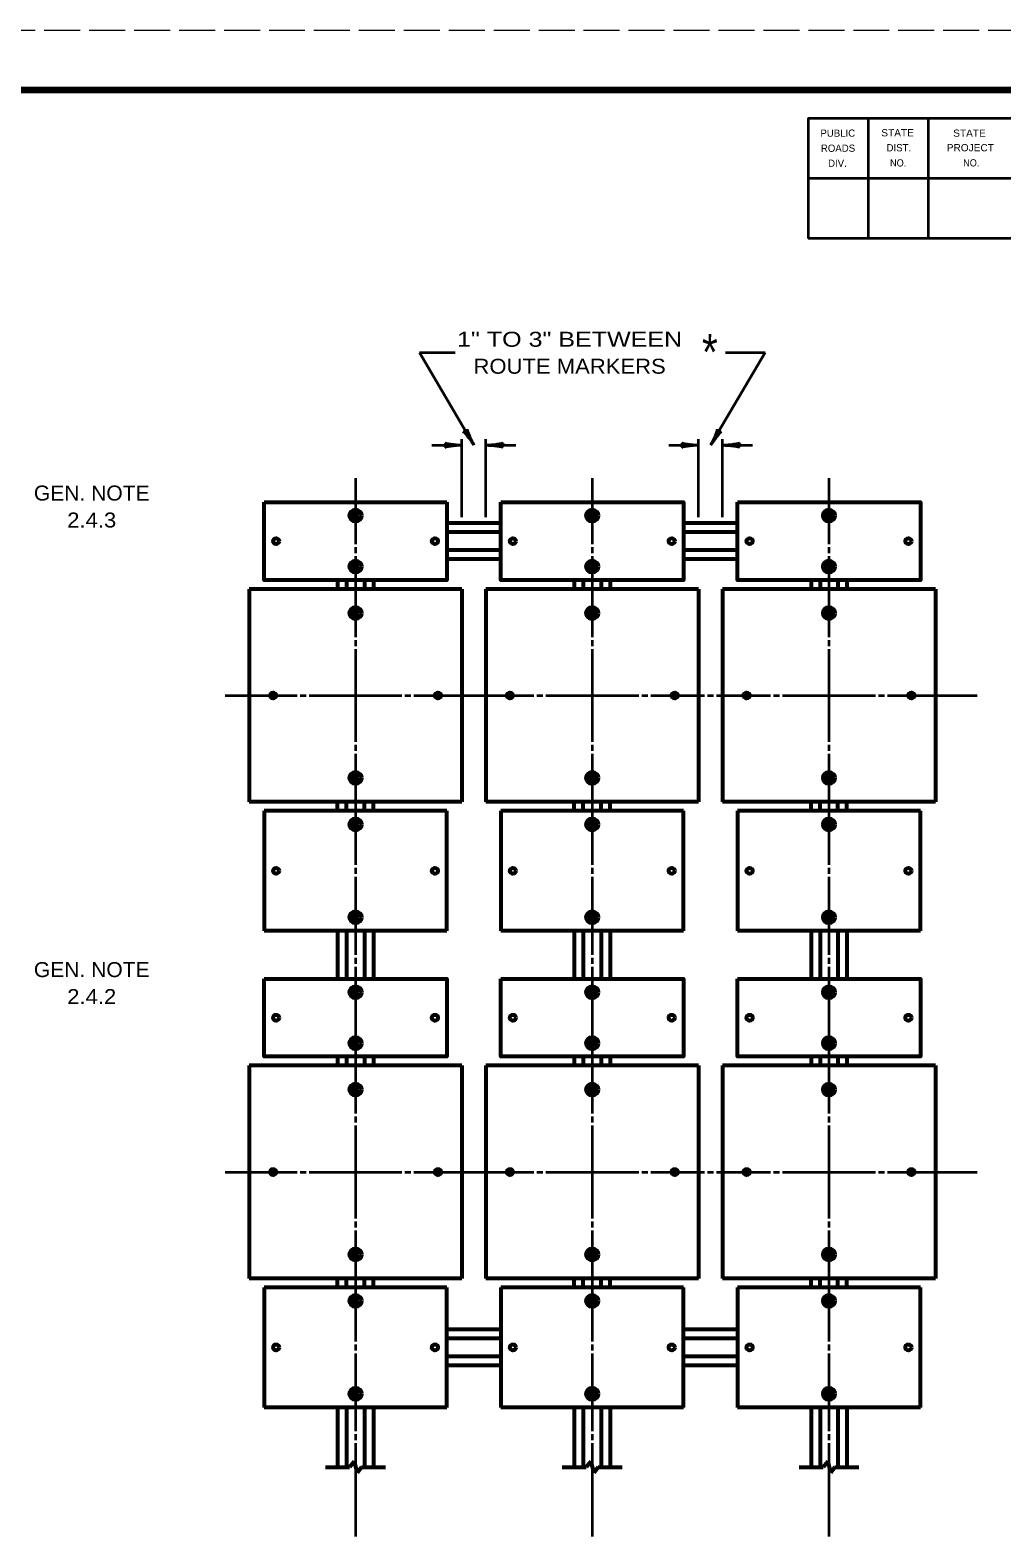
# Model space of a CAD drawing. Extents: x -45 to 635, y -382 to 59.
# Drawn here: x 380.3 to 542.4, y -193 to 58.5 of the extents above; entities that cross this region are included whole.
import ezdxf
from ezdxf.enums import TextEntityAlignment as Align

# ---------------------------------------------------------------- set-up
doc = ezdxf.new("R2010")
doc.units = 0
doc.linetypes.add('LONG_DASHED', pattern=[7.5, 6, -1.5])
doc.layers.add('1', color=7, linetype='Continuous', lineweight=53)
doc.layers.add('61', color=7, linetype='Continuous', lineweight=35)

msp = doc.modelspace()

# ---------------------------------------------------------------- linework, layer by layer
at = {"layer": '1', "lineweight": 35}
for p, q in [((454.354, -10.698), (445.252, 4.784)), ((445.252, 4.784), (451.214, 4.784)), ((493.854, -10.698), (502.956, 4.784)), ((496.333, 4.784), (502.956, 4.784)), ((452.354, -22.698), (452.354, -9.698)), ((456.354, -22.698), (456.354, -9.698)), ((491.854, -22.698), (491.854, -9.698)), ((495.854, -22.698), (495.854, -9.698)), ((447.354, -10.698), (452.354, -10.698)), ((456.354, -10.698), (461.354, -10.698)), ((486.854, -10.698), (491.854, -10.698)), ((495.854, -10.698), (500.854, -10.698)), ((434.604, -16.198), (434.604, -27.198)), ((474.104, -16.198), (474.104, -27.198)), ((513.604, -16.198), (513.604, -27.198)), ((434.604, -27.698), (434.604, -28.698)), ((434.604, -29.198), (434.604, -42.698)), ((474.104, -27.698), (474.104, -28.698)), ((474.104, -29.198), (474.104, -42.698)), ((513.604, -27.698), (513.604, -28.698)), ((513.604, -29.198), (513.604, -42.698)), ((434.604, -43.198), (434.604, -44.198)), ((434.604, -44.698), (434.604, -60.198)), ((474.104, -43.198), (474.104, -44.198)), ((474.104, -44.698), (474.104, -60.198)), ((513.604, -43.198), (513.604, -44.198)), ((513.604, -44.698), (513.604, -60.198)), ((412.854, -52.448), (424.854, -52.448)), ((425.354, -52.448), (426.354, -52.448)), ((426.854, -52.448), (442.354, -52.448)), ((442.854, -52.448), (443.854, -52.448)), ((452.354, -52.448), (464.354, -52.448)), ((453.854, -52.448), (454.854, -52.448)), ((464.854, -52.448), (465.854, -52.448)), ((466.354, -52.448), (481.854, -52.448)), ((482.354, -52.448), (483.354, -52.448)), ((483.854, -52.448), (491.854, -52.448)), ((491.854, -52.448), (492.854, -52.448)), ((493.354, -52.448), (494.354, -52.448)), ((494.854, -52.448), (495.854, -52.448)), ((495.854, -52.448), (503.854, -52.448)), ((496.974, -52.448), (498.854, -52.448)), ((504.354, -52.448), (505.354, -52.448)), ((505.854, -52.448), (521.354, -52.448)), ((521.854, -52.448), (522.854, -52.448)), ((523.354, -52.448), (538.354, -52.448)), ((434.604, -60.698), (434.604, -61.698)), ((434.604, -62.198), (434.604, -80.698)), ((474.104, -60.698), (474.104, -61.698)), ((474.104, -62.198), (474.104, -80.698)), ((513.604, -60.698), (513.604, -61.698)), ((513.604, -62.198), (513.604, -80.698)), ((434.604, -81.198), (434.604, -82.198)), ((434.604, -82.698), (434.604, -95.698)), ((474.104, -81.198), (474.104, -82.198)), ((474.104, -82.698), (474.104, -95.698)), ((513.604, -81.198), (513.604, -82.198)), ((513.604, -82.698), (513.604, -95.698)), ((434.604, -96.198), (434.604, -97.198)), ((434.604, -97.698), (434.604, -101.698)), ((474.104, -96.198), (474.104, -97.198)), ((474.104, -97.698), (474.104, -101.698)), ((513.604, -96.198), (513.604, -97.198)), ((513.604, -97.698), (513.604, -104.573)), ((434.604, -101.698), (434.604, -104.573)), ((434.604, -102.198), (434.604, -113.198)), ((474.104, -101.698), (474.104, -104.573)), ((474.104, -102.198), (474.104, -113.198)), ((513.604, -102.198), (513.604, -113.198)), ((474.104, -107.198), (474.104, -108.198)), ((513.604, -107.198), (513.604, -108.198)), ((434.604, -108.698), (434.604, -122.198)), ((474.104, -108.698), (474.104, -122.198)), ((513.604, -108.698), (513.604, -122.198)), ((434.604, -122.698), (434.604, -123.698)), ((474.104, -122.698), (474.104, -123.698)), ((513.604, -122.698), (513.604, -123.698)), ((434.604, -124.198), (434.604, -139.698)), ((474.104, -124.198), (474.104, -139.698)), ((513.604, -124.198), (513.604, -139.698)), ((412.854, -131.948), (424.854, -131.948)), ((425.354, -131.948), (426.354, -131.948)), ((426.854, -131.948), (442.354, -131.948)), ((442.854, -131.948), (443.854, -131.948)), ((452.354, -131.948), (464.354, -131.948)), ((453.854, -131.948), (454.854, -131.948)), ((464.854, -131.948), (465.854, -131.948)), ((466.354, -131.948), (481.854, -131.948)), ((482.354, -131.948), (483.354, -131.948)), ((483.854, -131.948), (491.854, -131.948)), ((491.854, -131.948), (492.854, -131.948)), ((493.354, -131.948), (494.354, -131.948)), ((494.854, -131.948), (495.854, -131.948)), ((495.854, -131.948), (503.854, -131.948)), ((496.974, -131.948), (498.854, -131.948)), ((504.354, -131.948), (505.354, -131.948)), ((505.854, -131.948), (521.354, -131.948)), ((521.854, -131.948), (522.854, -131.948)), ((523.354, -131.948), (538.354, -131.948)), ((434.604, -140.198), (434.604, -141.198)), ((474.104, -140.198), (474.104, -141.198)), ((513.604, -140.198), (513.604, -141.198)), ((434.604, -141.698), (434.604, -160.198)), ((474.104, -141.698), (474.104, -160.198)), ((513.604, -141.698), (513.604, -160.198)), ((434.604, -160.698), (434.604, -161.698)), ((474.104, -160.698), (474.104, -161.698)), ((513.604, -160.698), (513.604, -161.698)), ((434.604, -162.198), (434.604, -175.198)), ((474.104, -162.198), (474.104, -175.198)), ((513.604, -162.198), (513.604, -175.198)), ((434.604, -175.698), (434.604, -176.698)), ((474.104, -175.698), (474.104, -176.698)), ((513.604, -175.698), (513.604, -176.698)), ((434.604, -177.198), (434.604, -181.198)), ((474.104, -177.198), (474.104, -181.198)), ((513.604, -177.198), (513.604, -192.719)), ((434.604, -181.198), (434.604, -192.719)), ((474.104, -181.198), (474.104, -192.719))]:
    msp.add_line(p, q, dxfattribs=at)
at = {"layer": '1'}
for p, q in [((419.354, -20.198), (449.854, -20.198)), ((458.854, -23.698), (449.854, -23.698)), ((498.354, -23.698), (489.354, -23.698)), ((458.854, -25.198), (449.854, -25.198)), ((498.354, -25.198), (489.354, -25.198)), ((458.854, -28.198), (449.854, -28.198)), ((458.854, -29.698), (449.854, -29.698)), ((498.354, -28.198), (489.354, -28.198)), ((498.354, -29.698), (489.354, -29.698)), ((452.354, -34.698), (416.854, -34.698)), ((416.854, -34.698), (416.854, -70.198)), ((431.604, -33.198), (431.604, -34.698)), ((433.104, -33.198), (433.104, -34.698)), ((436.104, -33.198), (436.104, -34.698)), ((437.604, -33.198), (437.604, -34.698)), ((452.354, -34.698), (452.354, -70.198)), ((491.854, -34.698), (456.354, -34.698)), ((456.354, -34.698), (456.354, -70.198)), ((471.104, -33.198), (471.104, -34.698)), ((472.604, -33.198), (472.604, -34.698)), ((475.604, -33.198), (475.604, -34.698)), ((477.104, -33.198), (477.104, -34.698)), ((491.854, -34.698), (491.854, -70.198)), ((531.354, -34.698), (495.854, -34.698)), ((495.854, -34.698), (495.854, -70.198)), ((510.604, -33.198), (510.604, -34.698)), ((512.104, -33.198), (512.104, -34.698)), ((515.104, -33.198), (515.104, -34.698)), ((516.604, -33.198), (516.604, -34.698)), ((531.354, -34.698), (531.354, -70.198)), ((452.354, -70.198), (416.854, -70.198)), ((431.604, -71.698), (431.604, -70.198)), ((433.104, -71.698), (433.104, -70.198)), ((436.104, -71.698), (436.104, -70.198)), ((437.604, -71.698), (437.604, -70.198)), ((491.854, -70.198), (456.354, -70.198)), ((471.104, -71.698), (471.104, -70.198)), ((472.604, -71.698), (472.604, -70.198)), ((475.604, -71.698), (475.604, -70.198)), ((477.104, -71.698), (477.104, -70.198)), ((531.354, -70.198), (495.854, -70.198)), ((510.604, -71.698), (510.604, -70.198)), ((512.104, -71.698), (512.104, -70.198)), ((515.104, -71.698), (515.104, -70.198)), ((516.604, -71.698), (516.604, -70.198)), ((449.854, -71.698), (419.354, -71.698)), ((419.354, -71.698), (419.354, -91.698)), ((449.854, -91.698), (449.854, -71.698)), ((489.354, -71.698), (458.854, -71.698)), ((458.854, -71.698), (458.854, -91.698)), ((489.354, -91.698), (489.354, -71.698)), ((528.854, -71.698), (498.354, -71.698)), ((498.354, -71.698), (498.354, -91.698)), ((528.854, -91.698), (528.854, -71.698)), ((449.854, -91.698), (419.354, -91.698)), ((431.604, -91.698), (431.604, -99.698)), ((433.104, -91.698), (433.104, -99.698)), ((436.104, -91.698), (436.104, -99.698)), ((437.604, -91.698), (437.604, -99.698)), ((489.354, -91.698), (458.854, -91.698)), ((471.104, -91.698), (471.104, -99.698)), ((472.604, -91.698), (472.604, -99.698)), ((475.604, -91.698), (475.604, -99.698)), ((477.104, -91.698), (477.104, -99.698)), ((528.854, -91.698), (498.354, -91.698)), ((510.604, -91.698), (510.604, -99.698)), ((512.104, -91.698), (512.104, -99.698)), ((515.104, -91.698), (515.104, -99.698)), ((516.604, -91.698), (516.604, -99.698)), ((431.604, -112.698), (431.604, -114.198)), ((433.104, -112.698), (433.104, -114.198)), ((436.104, -112.698), (436.104, -114.198)), ((437.604, -112.698), (437.604, -114.198)), ((471.104, -112.698), (471.104, -114.198)), ((472.604, -112.698), (472.604, -114.198)), ((475.604, -112.698), (475.604, -114.198)), ((477.104, -112.698), (477.104, -114.198)), ((510.604, -112.698), (510.604, -114.198)), ((512.104, -112.698), (512.104, -114.198)), ((515.104, -112.698), (515.104, -114.198)), ((516.604, -112.698), (516.604, -114.198)), ((452.354, -114.198), (416.854, -114.198)), ((416.854, -114.198), (416.854, -149.698)), ((452.354, -114.198), (452.354, -149.698)), ((491.854, -114.198), (456.354, -114.198)), ((456.354, -114.198), (456.354, -149.698)), ((491.854, -114.198), (491.854, -149.698)), ((531.354, -114.198), (495.854, -114.198)), ((495.854, -114.198), (495.854, -149.698)), ((531.354, -114.198), (531.354, -149.698)), ((452.354, -149.698), (416.854, -149.698)), ((431.604, -151.198), (431.604, -149.698)), ((433.104, -151.198), (433.104, -149.698)), ((436.104, -151.198), (436.104, -149.698)), ((437.604, -151.198), (437.604, -149.698)), ((491.854, -149.698), (456.354, -149.698)), ((471.104, -151.198), (471.104, -149.698)), ((472.604, -151.198), (472.604, -149.698)), ((475.604, -151.198), (475.604, -149.698)), ((477.104, -151.198), (477.104, -149.698)), ((531.354, -149.698), (495.854, -149.698)), ((510.604, -151.198), (510.604, -149.698)), ((512.104, -151.198), (512.104, -149.698)), ((515.104, -151.198), (515.104, -149.698)), ((516.604, -151.198), (516.604, -149.698)), ((449.854, -151.198), (419.354, -151.198)), ((419.354, -151.198), (419.354, -171.198)), ((449.854, -171.198), (449.854, -151.198)), ((489.354, -151.198), (458.854, -151.198)), ((458.854, -151.198), (458.854, -171.198)), ((489.354, -171.198), (489.354, -151.198)), ((528.854, -151.198), (498.354, -151.198)), ((498.354, -151.198), (498.354, -171.198)), ((528.854, -171.198), (528.854, -151.198)), ((458.854, -158.198), (449.854, -158.198)), ((498.354, -158.198), (489.354, -158.198)), ((458.854, -159.698), (449.854, -159.698)), ((498.354, -159.698), (489.354, -159.698)), ((458.854, -162.698), (449.854, -162.698)), ((498.354, -162.698), (489.354, -162.698)), ((458.854, -164.198), (449.854, -164.198)), ((498.354, -164.198), (489.354, -164.198)), ((449.854, -171.198), (419.354, -171.198)), ((431.604, -171.198), (431.604, -181.198)), ((433.104, -171.198), (433.104, -181.198)), ((436.104, -171.198), (436.104, -181.198)), ((437.604, -171.198), (437.604, -181.198)), ((489.354, -171.198), (458.854, -171.198)), ((471.104, -171.198), (471.104, -181.198)), ((472.604, -171.198), (472.604, -181.198)), ((475.604, -171.198), (475.604, -181.198)), ((477.104, -171.198), (477.104, -181.198)), ((528.854, -171.198), (498.354, -171.198)), ((510.604, -171.198), (510.604, -181.198)), ((512.104, -171.198), (512.104, -181.198)), ((515.104, -171.198), (515.104, -181.198)), ((516.604, -171.198), (516.604, -181.198)), ((434.383, -180.225), (433.604, -181.198)), ((434.383, -180.225), (434.858, -182.131)), ((473.883, -180.225), (473.104, -181.198)), ((473.883, -180.225), (474.358, -182.131)), ((513.383, -180.225), (512.604, -181.198)), ((513.383, -180.225), (513.858, -182.131)), ((429.604, -181.198), (433.604, -181.198)), ((435.604, -181.198), (434.858, -182.131)), ((435.604, -181.198), (439.604, -181.198)), ((469.104, -181.198), (473.104, -181.198)), ((475.104, -181.198), (474.358, -182.131)), ((475.104, -181.198), (479.104, -181.198)), ((508.604, -181.198), (512.604, -181.198)), ((514.604, -181.198), (513.858, -182.131)), ((514.604, -181.198), (518.604, -181.198))]:
    msp.add_line(p, q, dxfattribs=at)
msp.add_lwpolyline([(449.854, -20.198), (449.854, -33.198), (419.354, -33.198), (419.354, -20.198)], dxfattribs=at)
for points in [[(458.854, -20.198), (489.354, -20.198), (489.354, -33.198), (458.854, -33.198)], [(498.354, -20.198), (528.854, -20.198), (528.854, -33.198), (498.354, -33.198)], [(419.354, -99.698), (449.854, -99.698), (449.854, -112.698), (419.354, -112.698)], [(458.854, -99.698), (489.354, -99.698), (489.354, -112.698), (458.854, -112.698)], [(498.354, -99.698), (528.854, -99.698), (528.854, -112.698), (498.354, -112.698)]]:
    msp.add_lwpolyline(points, close=True, dxfattribs=at)
at = {"layer": '1', "lineweight": 35}
for points in [[(444.354, -52.448), (452.354, -52.448), (453.354, -52.448)], [(444.354, -131.948), (452.354, -131.948), (453.354, -131.948)]]:
    msp.add_lwpolyline(points, dxfattribs=at)
at = {"layer": '1'}
for centre, radius in [((434.604, -22.448), 1), ((434.604, -22.448), 0.5), ((474.104, -22.448), 1), ((474.104, -22.448), 0.5), ((513.604, -22.448), 1), ((513.604, -22.448), 0.5), ((421.354, -26.698), 0.5), ((447.854, -26.698), 0.5), ((460.854, -26.698), 0.5), ((487.354, -26.698), 0.5), ((500.354, -26.698), 0.5), ((526.854, -26.698), 0.5), ((434.604, -30.948), 1), ((474.104, -30.948), 1), ((513.604, -30.948), 1), ((434.604, -30.948), 0.5), ((474.104, -30.948), 0.5), ((513.604, -30.948), 0.5), ((434.604, -38.698), 1), ((474.104, -38.698), 1), ((513.604, -38.698), 1), ((434.604, -38.698), 0.5), ((474.104, -38.698), 0.5), ((513.604, -38.698), 0.5), ((420.854, -52.448), 0.5), ((448.354, -52.448), 0.5), ((460.354, -52.448), 0.5), ((487.854, -52.448), 0.5), ((499.854, -52.448), 0.5), ((527.354, -52.448), 0.5), ((434.604, -66.198), 1), ((474.104, -66.198), 1), ((513.604, -66.198), 1), ((434.604, -66.198), 0.5), ((474.104, -66.198), 0.5), ((513.604, -66.198), 0.5), ((434.604, -73.948), 1), ((434.604, -73.948), 0.5), ((474.104, -73.948), 1), ((474.104, -73.948), 0.5), ((513.604, -73.948), 1), ((513.604, -73.948), 0.5), ((421.354, -81.698), 0.5), ((447.854, -81.698), 0.5), ((460.854, -81.698), 0.5), ((487.354, -81.698), 0.5), ((500.354, -81.698), 0.5), ((526.854, -81.698), 0.5), ((434.604, -89.448), 1), ((434.604, -89.448), 0.5), ((474.104, -89.448), 1), ((474.104, -89.448), 0.5), ((513.604, -89.448), 1), ((513.604, -89.448), 0.5), ((434.604, -101.948), 1), ((434.604, -101.948), 0.5), ((474.104, -101.948), 1), ((474.104, -101.948), 0.5), ((513.604, -101.948), 1), ((513.604, -101.948), 0.5), ((421.354, -106.198), 0.5), ((447.854, -106.198), 0.5), ((460.854, -106.198), 0.5), ((487.354, -106.198), 0.5), ((500.354, -106.198), 0.5), ((526.854, -106.198), 0.5), ((434.604, -110.448), 1), ((434.604, -110.448), 0.5), ((474.104, -110.448), 1), ((474.104, -110.448), 0.5), ((513.604, -110.448), 1), ((513.604, -110.448), 0.5), ((434.604, -118.198), 1), ((434.604, -118.198), 0.5), ((474.104, -118.198), 1), ((474.104, -118.198), 0.5), ((513.604, -118.198), 1), ((513.604, -118.198), 0.5), ((420.854, -131.948), 0.5), ((448.354, -131.948), 0.5), ((460.354, -131.948), 0.5), ((487.854, -131.948), 0.5), ((499.854, -131.948), 0.5), ((527.354, -131.948), 0.5), ((434.604, -145.698), 1), ((434.604, -145.698), 0.5), ((474.104, -145.698), 1), ((474.104, -145.698), 0.5), ((513.604, -145.698), 1), ((513.604, -145.698), 0.5), ((434.604, -153.448), 1), ((434.604, -153.448), 0.5), ((474.104, -153.448), 1), ((474.104, -153.448), 0.5), ((513.604, -153.448), 1), ((513.604, -153.448), 0.5), ((421.354, -161.198), 0.5), ((447.854, -161.198), 0.5), ((460.854, -161.198), 0.5), ((487.354, -161.198), 0.5), ((500.354, -161.198), 0.5), ((526.854, -161.198), 0.5), ((434.604, -168.948), 1), ((434.604, -168.948), 0.5), ((474.104, -168.948), 1), ((474.104, -168.948), 0.5), ((513.604, -168.948), 1), ((513.604, -168.948), 0.5)]:
    msp.add_circle(centre, radius, dxfattribs=at)
at = {"layer": '1', "lineweight": 40}
for centre, major_axis, ratio, start_param, end_param in [((453.563, -9.897), (1.04, -1.46), 0.122415, 0.8963533, 3.1415927), ((453.563, -9.897), (1.04, -1.46), 0.122415, 0.8963533, 3.1415927), ((453.969, -9.625), (0.739, -1.603), 0.07063, 3.1407148, 5.41811), ((453.969, -9.625), (0.739, -1.603), 0.07063, 3.1407148, 5.41811), ((494.169, -9.617), (-0.77, -1.619), 0.122415, 0.8963533, 3.1415927), ((494.605, -9.839), (-1.042, -1.425), 0.07063, 3.1407148, 5.41811), ((451.263, -10.974), (1.786, 0.156), 0.122415, 0.8963533, 3.1415927), ((451.263, -10.974), (1.786, 0.156), 0.122415, 0.8963533, 3.1415927), ((451.234, -10.486), (1.756, -0.176), 0.07063, 3.1407148, 5.41811), ((451.234, -10.486), (1.756, -0.176), 0.07063, 3.1407148, 5.41811), ((457.475, -10.91), (-1.756, 0.176), 0.07063, 3.1407148, 5.41811), ((457.446, -10.422), (-1.786, -0.156), 0.122415, 0.8963533, 3.1415927), ((490.763, -10.974), (1.786, 0.156), 0.122415, 0.8963533, 3.1415927), ((490.763, -10.974), (1.786, 0.156), 0.122415, 0.8963533, 3.1415927), ((490.734, -10.486), (1.756, -0.176), 0.07063, 3.1407148, 5.41811), ((490.734, -10.486), (1.756, -0.176), 0.07063, 3.1407148, 5.41811), ((496.975, -10.91), (-1.756, 0.176), 0.07063, 3.1407148, 5.41811), ((496.946, -10.422), (-1.786, -0.156), 0.122415, 0.8963533, 3.1415927)]:
    msp.add_ellipse(centre, major_axis=major_axis, ratio=ratio, start_param=start_param, end_param=end_param, dxfattribs=at)
at = {"layer": '61', "linetype": 'LONG_DASHED', "lineweight": 13}
msp.add_line((-44.831, 58.54), (635.189, 58.54), dxfattribs=at)
at = {"layer": '61'}
for p, q in [((520.129, 43.78), (520.129, 23.78)), ((530.129, 43.78), (530.129, 23.78)), ((618.129, 33.76), (510.109, 33.78))]:
    msp.add_line(p, q, dxfattribs=at)
at = {"layer": '61', "lineweight": 158}
msp.add_lwpolyline([(624.209, 48.54), (-14.831, 48.54), (-14.831, -371.48)], dxfattribs=at)
at = {"layer": '61'}
for points in [[(618.109, 43.8), (510.129, 43.78), (510.129, 23.78)], [(618.109, 43.8), (618.109, 23.8), (510.129, 23.78)]]:
    msp.add_lwpolyline(points, dxfattribs=at)

# ---------------------------------------------------------------- texts
at = {"layer": '1'}
for s, height, width, p in [('1" TO 3" BETWEEN', 2.5, 1.25, (470.326, 5.728)), ('*', 6, 0.85, (493.725, 1.855)), ('ROUTE MARKERS', 2.5, 1.1, (470.326, 1.228)), ('GEN. NOTE', 2.5, 1.05, (390.587, -19.927)), ('2.4.3', 2.5, 1.1, (390.587, -24.427)), ('GEN. NOTE', 2.5, 1.05, (390.587, -99.427)), ('2.4.2', 2.5, 1.1, (390.587, -103.927))]:
    msp.add_text(s, height=height, dxfattribs=dict(at, width=width)).set_placement(p, align=Align.CENTER)
at = {"layer": '61'}
for s, rotation, p in [('PUBLIC', 0.033, (512.169, 40.76)), ('ROADS', 0.124, (512.249, 38.24)), ('DIST.', 0.056, (523.209, 38.32)), ('DIV.', 359.932, (513.449, 35.74))]:
    msp.add_text(s, height=1.201, rotation=rotation, dxfattribs=at).set_placement(p)
for s, rotation, width, p in [('STATE', 0.059, 1.05, (522.329, 40.82)), ('STATE', 0.059, 1.05, (534.329, 40.76)), ('PROJECT', 359.908, 1.05, (533.249, 38.34)), ('NO.', 359.852, 0.95, (523.789, 35.8)), ('NO.', 0.225, 0.95, (535.989, 35.8))]:
    msp.add_text(s, height=1.201, rotation=rotation, dxfattribs=dict(at, width=width)).set_placement(p)

doc.saveas('drawing.dxf')
